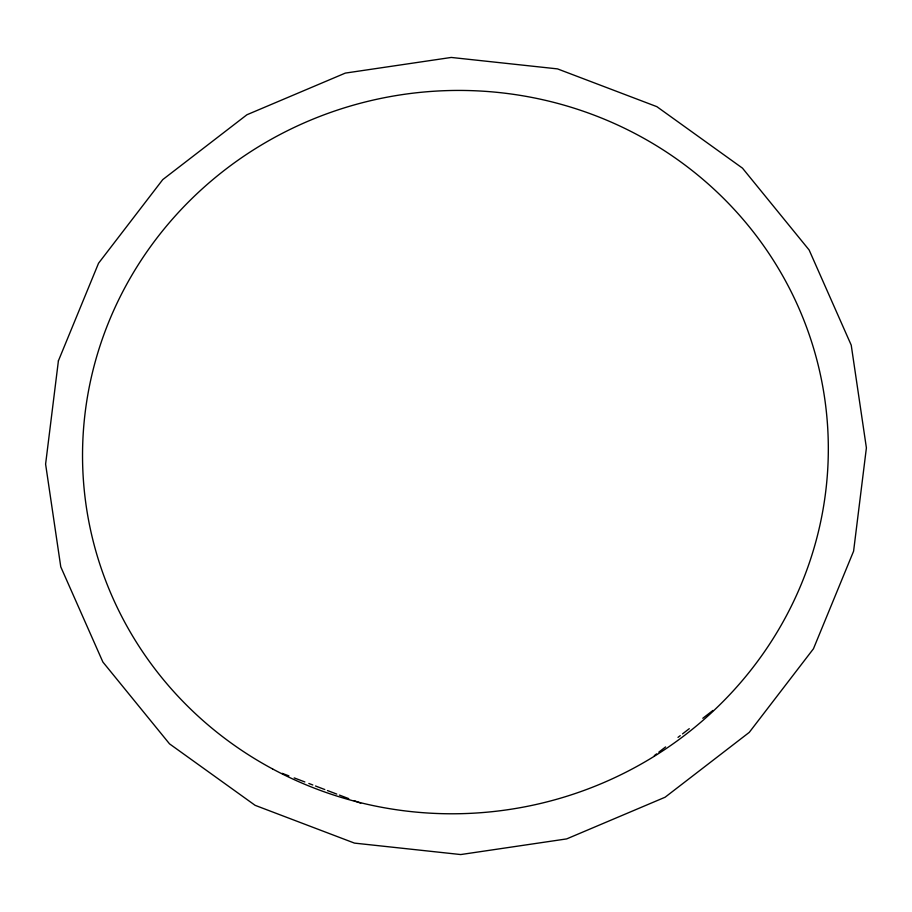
<?xml version="1.0" encoding="UTF-8"?>
<svg xmlns="http://www.w3.org/2000/svg" width="912" height="912" viewBox="0 0 912 912"><rect width="100%" height="100%" fill="white"/><g stroke="black" fill="none" stroke-linecap="round" stroke-linejoin="round"><path stroke-width="1.37" d="M654.326 755.615L656.583 753.882M658.84 752.138L665.6 746.928M678.004 737.375L680.261 735.642M682.518 733.898L689.278 728.688M702.81 718.268L712.956 710.448M282.23 773.353L288.876 775.873M294.2 777.902L304.847 781.949M308.837 783.465L312.827 784.981M315.484 785.996L324.797 789.53M327.454 790.544L336.767 794.078M339.435 795.093L348.737 798.638M354.061 800.656L360.719 803.187M58.402 360.833L45.6 464.117L60.773 566.854L102.874 662.021L169.518 743.85L255.143 805.342L354.472 843.11L460.731 854.555L566.671 838.903L665.087 797.236L749.254 732.382L813.458 648.763L853.598 551.167L866.4 447.883L851.227 345.146L809.126 249.979L742.482 168.15L656.857 106.658L557.528 68.89L451.269 57.445L345.329 73.097L246.913 114.764L162.746 179.618L98.542 263.237L58.402 360.833M272.597 768.953A373.145 361.426 -8.4 0 0 828.301 444.737A373.145 361.426 -8.4 0 0 265.381 142.637A373.145 361.426 -8.4 0 0 272.597 768.953"/></g></svg>
